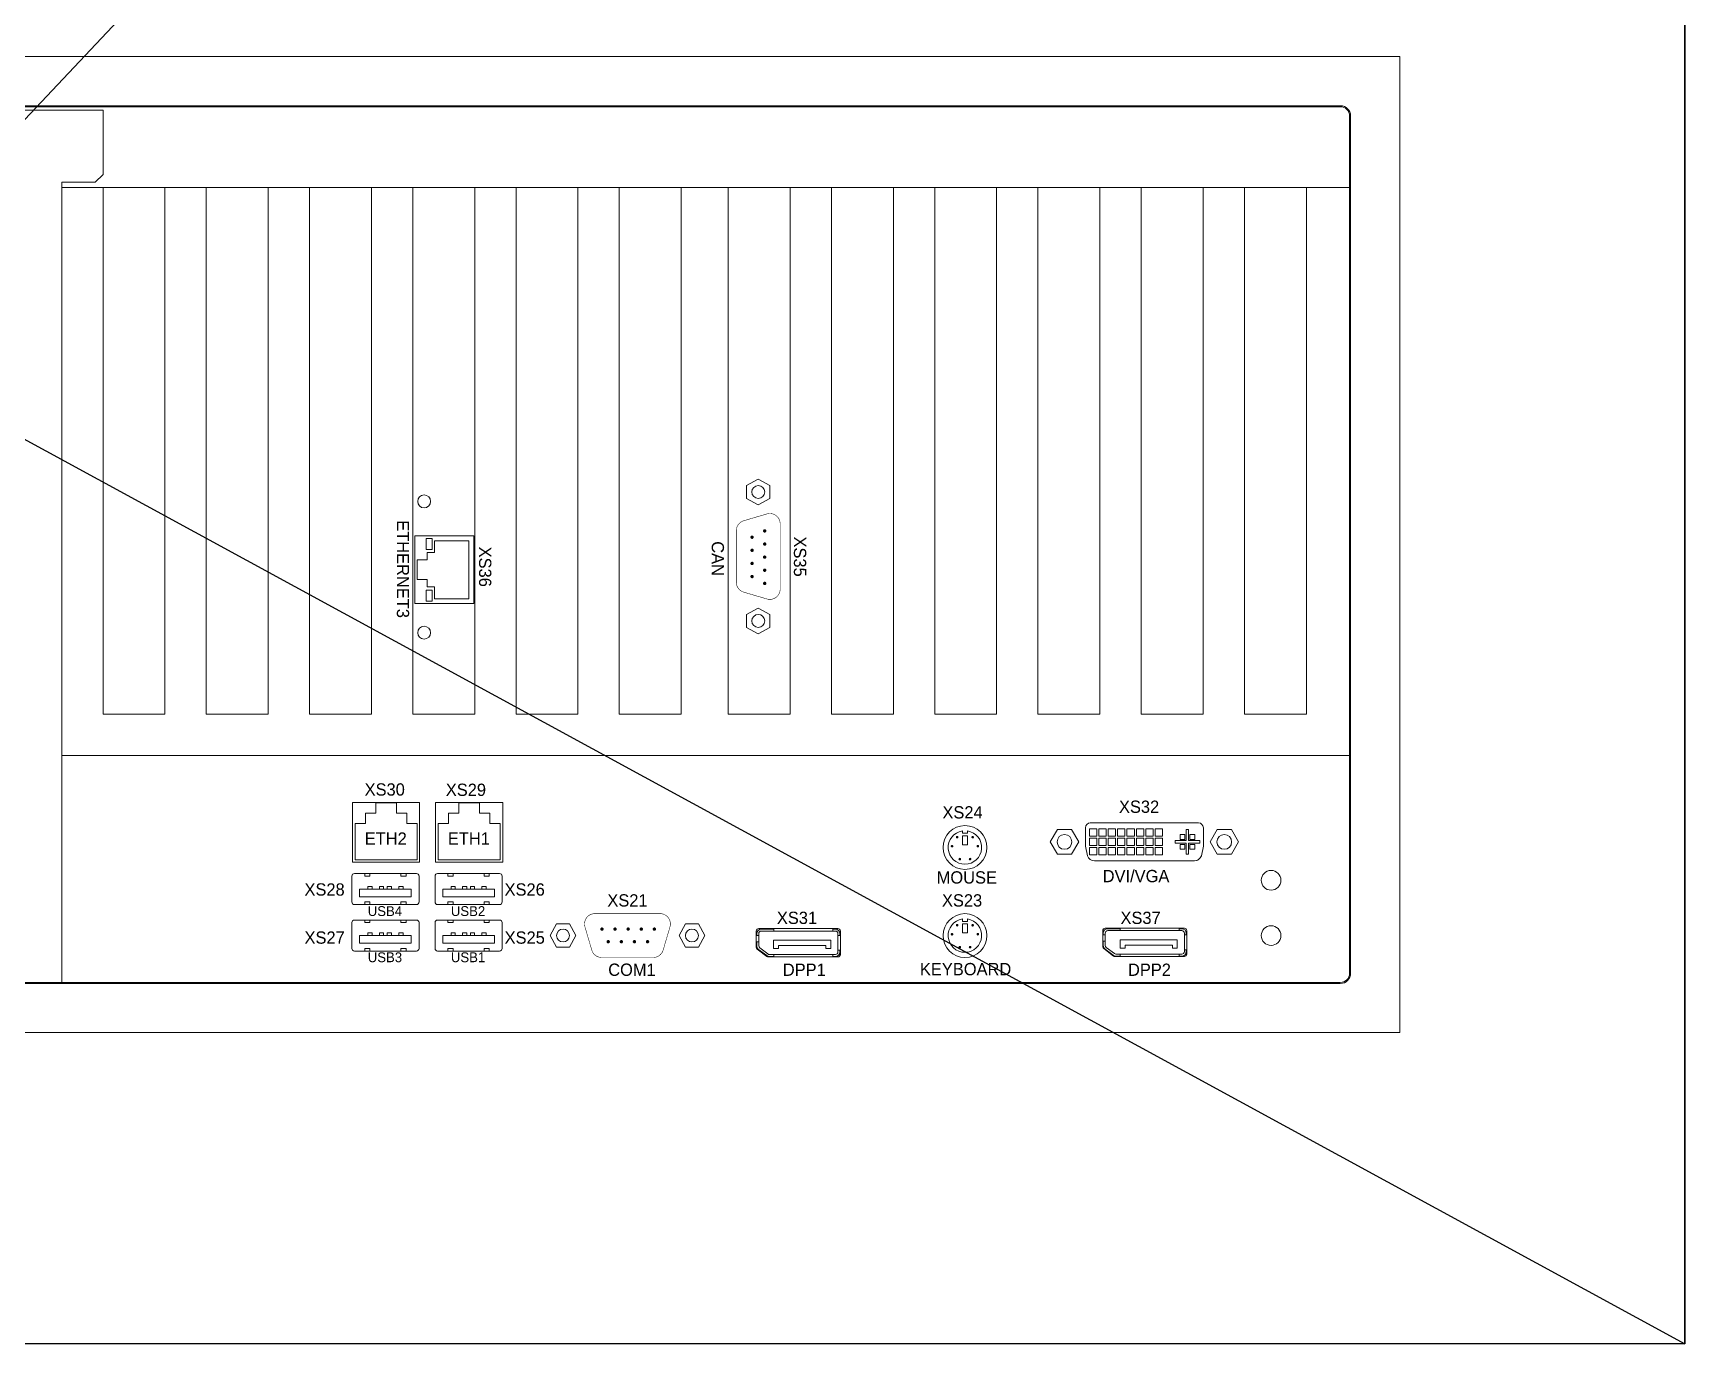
# Model space of a CAD drawing. Extents: x -2364 to 9601, y -871 to 1549.
# Drawn here: x 870.2 to 1206.3, y 557.2 to 823.8 of the extents above; entities that cross this region are included whole.
import ezdxf

# ---------------------------------------------------------------- set-up
doc = ezdxf.new("R2010")
doc.units = 0
doc.layers.get('0').update_dxf_attribs({"linetype": 'CONTINUOUS'})
doc.layers.add('NRS', color=1, linetype='CONTINUOUS')

msp = doc.modelspace()

# ---------------------------------------------------------------- linework, layer by layer
for p, q in [((85.46796, 1167.56947), (1206.3206, 557.15968)), ((1206.3206, 1164.19234), (633.49061, 557.15968)), ((1206.3206, 557.15968), (1206.3206, 1164.19234))]:
    msp.add_line(p, q)
at = {"color": 7, "lineweight": 13}
for p, q in [((1136.20433, 809.03074), (688.77287, 809.03074)), ((1136.20433, 808.82068), (688.77287, 808.82068)), ((750.08099, 808.1166), (884.4695, 808.1166)), ((884.4695, 795.01275), (884.4695, 808.1166)), ((1138.09488, 632.5789), (1138.09488, 806.93013)), ((1138.30494, 632.5789), (1138.30494, 806.93013)), ((876.07378, 792.38689), (876.07378, 793.47739)), ((876.07378, 793.47739), (882.89147, 793.47739)), ((882.89147, 793.47739), (884.4695, 795.01275)), ((876.07378, 792.38689), (1138.09488, 792.38689)), ((876.07378, 792.38689), (876.07378, 685.25541)), ((876.07378, 792.38689), (876.07378, 685.25541)), ((876.07378, 792.38689), (876.07378, 630.68834)), ((884.47625, 792.38689), (884.47625, 685.25541)), ((897.07995, 792.38689), (897.07995, 685.25541)), ((897.07995, 792.38689), (897.07995, 685.25541)), ((905.48242, 792.38689), (905.48242, 685.25541)), ((918.08612, 792.38689), (918.08612, 685.25541)), ((918.08612, 792.38689), (918.08612, 685.25541)), ((926.48859, 792.38689), (926.48859, 685.25541)), ((926.48859, 792.38689), (926.48859, 685.25541)), ((926.48859, 792.38689), (926.48859, 685.25541)), ((926.48859, 792.38689), (926.48859, 685.25541)), ((939.09229, 792.38689), (939.09229, 685.25541)), ((939.09229, 792.38689), (939.09229, 685.25541)), ((939.09229, 792.38689), (939.09229, 685.25541)), ((939.09229, 792.38689), (939.09229, 685.25541)), ((939.09229, 792.38689), (939.09229, 685.25541)), ((939.09229, 792.38689), (939.09229, 685.25541)), ((939.09229, 792.38689), (939.09229, 685.25541)), ((939.09229, 792.38689), (939.09229, 685.25541)), ((947.49476, 792.38689), (947.49476, 685.25541)), ((947.49476, 792.38689), (947.49476, 685.25541)), ((1114.04684, 792.38689), (954.70015, 792.38689)), ((960.09847, 792.38689), (960.09847, 685.25541)), ((960.09847, 792.38689), (960.09847, 685.25541)), ((960.09847, 792.38689), (960.09847, 685.25541)), ((960.09847, 792.38689), (960.09847, 685.25541)), ((968.50093, 792.38689), (968.50093, 685.25541)), ((968.50093, 792.38689), (968.50093, 685.25541)), ((968.50093, 792.38689), (968.50093, 685.25541)), ((981.10464, 792.38689), (981.10464, 685.25541)), ((981.10464, 792.38689), (981.10464, 685.25541)), ((981.10464, 792.38689), (981.10464, 685.25541)), ((981.10464, 792.38689), (981.10464, 685.25541)), ((981.10464, 792.38689), (981.10464, 685.25541)), ((981.10464, 792.38689), (981.10464, 685.25541)), ((989.50711, 792.38689), (989.50711, 685.25541)), ((1002.11081, 792.38689), (1002.11081, 685.25541)), ((1002.11081, 792.38689), (1002.11081, 685.25541)), ((1011.66598, 792.38689), (1011.66598, 685.25541)), ((1011.66598, 792.38689), (1011.66598, 685.25541)), ((1024.26969, 792.38689), (1024.26969, 685.25541)), ((1024.26969, 792.38689), (1024.26969, 685.25541)), ((1024.26969, 792.38689), (1024.26969, 685.25541)), ((1024.26969, 792.38689), (1024.26969, 685.25541)), ((1032.67215, 792.38689), (1032.67215, 685.25541)), ((1045.27586, 792.38689), (1045.27586, 685.25541)), ((1045.27586, 792.38689), (1045.27586, 685.25541)), ((1053.67833, 792.38689), (1053.67833, 685.25541)), ((1066.28203, 792.38689), (1066.28203, 685.25541)), ((1066.28203, 792.38689), (1066.28203, 685.25541)), ((1074.6845, 792.38689), (1074.6845, 685.25541)), ((1087.2882, 792.38689), (1087.2882, 685.25541)), ((1087.2882, 792.38689), (1087.2882, 685.25541)), ((1095.69067, 792.38689), (1095.69067, 685.25541)), ((1108.29437, 792.38689), (1108.29437, 685.25541)), ((1116.69684, 792.38689), (1116.69684, 685.25541)), ((1129.30054, 792.38689), (1129.30054, 685.25541)), ((1015.41717, 731.76677), (1017.77776, 733.07821)), ((1017.77776, 733.07821), (1020.13835, 731.76677)), ((1015.41717, 729.14389), (1015.41717, 731.76677)), ((1020.13835, 731.76677), (1020.13835, 729.14389)), ((1017.77776, 727.83246), (1015.41717, 729.14389)), ((1020.13835, 729.14389), (1017.77776, 727.83246)), ((947.88787, 721.50205), (947.88787, 707.75205)), ((959.88787, 721.50205), (947.88787, 721.50205)), ((950.18502, 718.75205), (950.18502, 721.00205)), ((950.18502, 721.00205), (951.43502, 721.00205)), ((951.43502, 721.00205), (951.43502, 718.75205)), ((951.88787, 720.50205), (951.88787, 718.12705)), ((958.88787, 720.50205), (951.88787, 720.50205)), ((958.88787, 720.50205), (958.88787, 708.75205)), ((959.88787, 721.50205), (959.88787, 707.75205)), ((948.38787, 716.62705), (948.38787, 712.62705)), ((948.38787, 716.62705), (950.38787, 716.62705)), ((951.43502, 718.75205), (950.18502, 718.75205)), ((950.38787, 718.12705), (951.88787, 718.12705)), ((950.38787, 718.12705), (950.38787, 716.62705)), ((948.38787, 712.62705), (950.38787, 712.62705)), ((950.38787, 712.62705), (950.38787, 711.12705)), ((951.43502, 710.50205), (950.18502, 710.50205)), ((950.18502, 710.50205), (950.18502, 708.25205)), ((950.38787, 711.12705), (951.88787, 711.12705)), ((951.43502, 708.25205), (951.43502, 710.50205)), ((951.88787, 711.12705), (951.88787, 708.75205)), ((959.88787, 707.75205), (947.88787, 707.75205)), ((950.18502, 708.25205), (951.43502, 708.25205)), ((958.88787, 708.75205), (951.88787, 708.75205)), ((1015.41717, 705.53802), (1017.77776, 706.84945)), ((1017.77776, 706.84945), (1020.13835, 705.53802)), ((1015.41717, 702.91514), (1015.41717, 705.53802)), ((1017.77776, 701.6037), (1015.41717, 702.91514)), ((1020.13835, 702.91514), (1017.77776, 701.6037)), ((1020.13835, 705.53802), (1020.13835, 702.91514)), ((897.07995, 685.25541), (884.47625, 685.25541)), ((918.08612, 685.25541), (905.48242, 685.25541)), ((939.09229, 685.25541), (926.48859, 685.25541)), ((960.09847, 685.25541), (947.49476, 685.25541)), ((960.09847, 685.25541), (947.49476, 685.25541)), ((981.10464, 685.25541), (968.50093, 685.25541)), ((1002.11081, 685.25541), (989.50711, 685.25541)), ((1024.26969, 685.25541), (1011.66598, 685.25541)), ((1045.27586, 685.25541), (1032.67215, 685.25541)), ((1066.28203, 685.25541), (1053.67833, 685.25541)), ((1087.2882, 685.25541), (1074.6845, 685.25541)), ((1108.29437, 685.25541), (1095.69067, 685.25541)), ((1129.30054, 685.25541), (1116.69684, 685.25541)), ((1138.09488, 676.85295), (876.07378, 676.85295)), ((935.23931, 667.31912), (935.23931, 655.12335)), ((935.23931, 667.31912), (948.89332, 667.31912)), ((939.9657, 667.2019), (944.16693, 667.2019)), ((939.9657, 665.10128), (939.9657, 667.2019)), ((944.16693, 667.2019), (944.16693, 665.10128)), ((948.89332, 655.12335), (948.89332, 667.31912)), ((952.14889, 667.31912), (952.14889, 655.12335)), ((952.14889, 667.31912), (965.8029, 667.31912)), ((956.87528, 665.10128), (956.87528, 667.2019)), ((956.87528, 667.2019), (961.07651, 667.2019)), ((961.07651, 667.2019), (961.07651, 665.10128)), ((965.8029, 655.12335), (965.8029, 667.31912)), ((935.76447, 655.6485), (935.76447, 663.00066)), ((935.76447, 663.00066), (937.86508, 663.00066)), ((937.86508, 663.00066), (937.86508, 665.10128)), ((937.86508, 665.10128), (939.9657, 665.10128)), ((944.16693, 665.10128), (946.26755, 665.10128)), ((946.26755, 665.10128), (946.26755, 663.00066)), ((946.26755, 663.00066), (948.36817, 663.00066)), ((948.36817, 663.00066), (948.36817, 655.6485)), ((952.67405, 663.00066), (954.77466, 663.00066)), ((952.67405, 655.6485), (952.67405, 663.00066)), ((954.77466, 665.10128), (956.87528, 665.10128)), ((954.77466, 663.00066), (954.77466, 665.10128)), ((961.07651, 665.10128), (963.17713, 665.10128)), ((963.17713, 665.10128), (963.17713, 663.00066)), ((963.17713, 663.00066), (965.27775, 663.00066)), ((965.27775, 663.00066), (965.27775, 655.6485)), ((1084.33681, 658.42315), (1084.33681, 662.14315)), ((1085.33681, 663.14315), (1107.33681, 663.14315)), ((1108.33681, 658.42315), (1108.33681, 662.14315)), ((1059.3064, 661.55151), (1059.3064, 661.02694)), ((1059.3064, 661.02694), (1060.35555, 661.02694)), ((1059.3064, 658.66635), (1059.3064, 660.50236)), ((1059.3064, 660.50236), (1060.35555, 660.50236)), ((1060.35555, 661.02694), (1060.35555, 661.55151)), ((1060.35555, 660.50236), (1060.35555, 658.66635)), ((1078.64344, 661.78315), (1077.20006, 659.28315)), ((1077.20006, 659.28315), (1078.64344, 656.78315)), ((1081.53019, 661.78315), (1078.64344, 661.78315)), ((1082.97356, 659.28315), (1081.53019, 661.78315)), ((1081.53019, 656.78315), (1082.97356, 659.28315)), ((1085.17681, 660.43815), (1085.17681, 661.93815)), ((1085.17681, 661.93815), (1086.67681, 661.93815)), ((1085.17681, 660.43815), (1086.67681, 660.43815)), ((1085.17681, 658.53315), (1085.17681, 660.03315)), ((1085.17681, 660.03315), (1086.67681, 660.03315)), ((1086.67681, 660.43815), (1086.67681, 661.93815)), ((1086.67681, 658.53315), (1086.67681, 660.03315)), ((1087.08181, 660.43815), (1087.08181, 661.93815)), ((1087.08181, 661.93815), (1088.58181, 661.93815)), ((1087.08181, 660.43815), (1088.58181, 660.43815)), ((1087.08181, 660.03315), (1088.58181, 660.03315)), ((1087.08181, 658.53315), (1087.08181, 660.03315)), ((1088.58181, 660.43815), (1088.58181, 661.93815)), ((1088.58181, 658.53315), (1088.58181, 660.03315)), ((1088.98681, 660.43815), (1088.98681, 661.93815)), ((1088.98681, 661.93815), (1090.48681, 661.93815)), ((1088.98681, 660.43815), (1090.48681, 660.43815)), ((1088.98681, 660.03315), (1090.48681, 660.03315)), ((1088.98681, 658.53315), (1088.98681, 660.03315)), ((1090.48681, 660.43815), (1090.48681, 661.93815)), ((1090.48681, 658.53315), (1090.48681, 660.03315)), ((1090.89181, 660.43815), (1090.89181, 661.93815)), ((1090.89181, 661.93815), (1092.39181, 661.93815)), ((1090.89181, 660.43815), (1092.39181, 660.43815)), ((1090.89181, 660.03315), (1092.39181, 660.03315)), ((1090.89181, 658.53315), (1090.89181, 660.03315)), ((1092.39181, 660.43815), (1092.39181, 661.93815)), ((1092.39181, 658.53315), (1092.39181, 660.03315)), ((1092.79681, 660.43815), (1092.79681, 661.93815)), ((1092.79681, 661.93815), (1094.29681, 661.93815)), ((1092.79681, 660.43815), (1094.29681, 660.43815)), ((1092.79681, 660.03315), (1094.29681, 660.03315)), ((1092.79681, 658.53315), (1092.79681, 660.03315)), ((1094.29681, 660.43815), (1094.29681, 661.93815)), ((1094.29681, 658.53315), (1094.29681, 660.03315)), ((1094.70181, 660.43815), (1094.70181, 661.93815)), ((1094.70181, 661.93815), (1096.20181, 661.93815)), ((1094.70181, 660.43815), (1096.20181, 660.43815)), ((1094.70181, 660.03315), (1096.20181, 660.03315)), ((1094.70181, 658.53315), (1094.70181, 660.03315)), ((1096.20181, 660.43815), (1096.20181, 661.93815)), ((1096.20181, 658.53315), (1096.20181, 660.03315)), ((1096.60681, 660.43815), (1096.60681, 661.93815)), ((1096.60681, 661.93815), (1098.10681, 661.93815)), ((1096.60681, 660.43815), (1098.10681, 660.43815)), ((1096.60681, 660.03315), (1098.10681, 660.03315)), ((1096.60681, 658.53315), (1096.60681, 660.03315)), ((1098.10681, 660.43815), (1098.10681, 661.93815)), ((1098.10681, 658.53315), (1098.10681, 660.03315)), ((1098.51181, 660.43815), (1098.51181, 661.93815)), ((1098.51181, 661.93815), (1100.01181, 661.93815)), ((1098.51181, 660.43815), (1100.01181, 660.43815)), ((1098.51181, 660.03315), (1100.01181, 660.03315)), ((1098.51181, 658.53315), (1098.51181, 660.03315)), ((1100.01181, 660.43815), (1100.01181, 661.93815)), ((1100.01181, 658.53315), (1100.01181, 660.03315)), ((1102.58681, 659.53315), (1104.83681, 659.53315)), ((1102.58681, 659.03315), (1102.58681, 659.53315)), ((1102.58681, 659.03315), (1104.83681, 659.03315)), ((1103.58681, 659.78315), (1103.58681, 660.78315)), ((1103.58681, 660.78315), (1104.58681, 660.78315)), ((1103.58681, 659.78315), (1104.58681, 659.78315)), ((1103.58681, 658.78315), (1104.58681, 658.78315)), ((1103.58681, 658.78315), (1103.58681, 657.78315)), ((1104.58681, 659.78315), (1104.58681, 660.78315)), ((1104.58681, 658.78315), (1104.58681, 657.78315)), ((1104.83681, 659.53315), (1104.83681, 661.78315)), ((1104.83681, 661.78315), (1105.33681, 661.78315)), ((1104.83681, 656.78315), (1104.83681, 659.03315)), ((1105.33681, 659.53315), (1105.33681, 661.78315)), ((1105.33681, 659.53315), (1107.58681, 659.53315)), ((1105.33681, 659.03315), (1107.58681, 659.03315)), ((1105.33681, 656.78315), (1105.33681, 659.03315)), ((1105.58681, 659.78315), (1105.58681, 660.78315)), ((1105.58681, 660.78315), (1106.58681, 660.78315)), ((1105.58681, 659.78315), (1106.58681, 659.78315)), ((1105.58681, 658.78315), (1105.58681, 657.78315)), ((1105.58681, 658.78315), (1106.58681, 658.78315)), ((1106.58681, 659.78315), (1106.58681, 660.78315)), ((1106.58681, 658.78315), (1106.58681, 657.78315)), ((1107.58681, 659.03315), (1107.58681, 659.53315)), ((1109.70006, 659.28315), (1111.14344, 661.78315)), ((1111.14344, 656.78315), (1109.70006, 659.28315)), ((1111.14344, 661.78315), (1114.03019, 661.78315)), ((1114.03019, 661.78315), (1115.47356, 659.28315)), ((1115.47356, 659.28315), (1114.03019, 656.78315)), ((948.36817, 655.6485), (935.76447, 655.6485)), ((965.27775, 655.6485), (952.67405, 655.6485)), ((1060.35555, 658.66635), (1059.3064, 658.66635)), ((1078.64344, 656.78315), (1081.53019, 656.78315)), ((1084.33681, 658.42315), (1084.74493, 656.44881)), ((1085.17681, 658.53315), (1086.67681, 658.53315)), ((1085.17681, 658.12815), (1085.17681, 656.62815)), ((1085.17681, 658.12815), (1086.67681, 658.12815)), ((1085.17681, 656.62815), (1086.67681, 656.62815)), ((1086.16795, 655.42315), (1106.50567, 655.42315)), ((1086.67681, 658.12815), (1086.67681, 656.62815)), ((1087.08181, 658.53315), (1088.58181, 658.53315)), ((1087.08181, 658.12815), (1088.58181, 658.12815)), ((1087.08181, 658.12815), (1087.08181, 656.62815)), ((1087.08181, 656.62815), (1088.58181, 656.62815)), ((1088.58181, 658.12815), (1088.58181, 656.62815)), ((1088.98681, 658.53315), (1090.48681, 658.53315)), ((1088.98681, 658.12815), (1090.48681, 658.12815)), ((1088.98681, 658.12815), (1088.98681, 656.62815)), ((1088.98681, 656.62815), (1090.48681, 656.62815)), ((1090.48681, 658.12815), (1090.48681, 656.62815)), ((1090.89181, 658.53315), (1092.39181, 658.53315)), ((1090.89181, 658.12815), (1092.39181, 658.12815)), ((1090.89181, 658.12815), (1090.89181, 656.62815)), ((1090.89181, 656.62815), (1092.39181, 656.62815)), ((1092.39181, 658.12815), (1092.39181, 656.62815)), ((1092.79681, 658.53315), (1094.29681, 658.53315)), ((1092.79681, 658.12815), (1094.29681, 658.12815)), ((1092.79681, 658.12815), (1092.79681, 656.62815)), ((1092.79681, 656.62815), (1094.29681, 656.62815)), ((1094.29681, 658.12815), (1094.29681, 656.62815)), ((1094.70181, 658.53315), (1096.20181, 658.53315)), ((1094.70181, 658.12815), (1096.20181, 658.12815)), ((1094.70181, 658.12815), (1094.70181, 656.62815)), ((1094.70181, 656.62815), (1096.20181, 656.62815)), ((1096.20181, 658.12815), (1096.20181, 656.62815)), ((1096.60681, 658.53315), (1098.10681, 658.53315)), ((1096.60681, 658.12815), (1098.10681, 658.12815)), ((1096.60681, 658.12815), (1096.60681, 656.62815)), ((1096.60681, 656.62815), (1098.10681, 656.62815)), ((1098.10681, 658.12815), (1098.10681, 656.62815)), ((1098.51181, 658.53315), (1100.01181, 658.53315)), ((1098.51181, 658.12815), (1100.01181, 658.12815)), ((1098.51181, 658.12815), (1098.51181, 656.62815)), ((1098.51181, 656.62815), (1100.01181, 656.62815)), ((1100.01181, 658.12815), (1100.01181, 656.62815)), ((1103.58681, 657.78315), (1104.58681, 657.78315)), ((1104.83681, 656.78315), (1105.33681, 656.78315)), ((1105.58681, 657.78315), (1106.58681, 657.78315)), ((1108.33681, 658.42315), (1107.9287, 656.44881)), ((1114.03019, 656.78315), (1111.14344, 656.78315)), ((935.10423, 647.05899), (935.10423, 652.31096)), ((935.23931, 655.12335), (948.89332, 655.12335)), ((935.62943, 652.83615), (948.23414, 652.83615)), ((937.73021, 652.31096), (937.73021, 652.83615)), ((937.73021, 652.31096), (938.78061, 652.31096)), ((938.78061, 652.31096), (938.78061, 652.83615)), ((945.08296, 652.83615), (945.08296, 652.31096)), ((945.08296, 652.31096), (946.13336, 652.31096)), ((946.13336, 652.83615), (946.13336, 652.31096)), ((948.75934, 652.31096), (948.75934, 647.05899)), ((952.01381, 647.05899), (952.01381, 652.31096)), ((952.14889, 655.12335), (965.8029, 655.12335)), ((952.53901, 652.83615), (965.14372, 652.83615)), ((954.63979, 652.31096), (954.63979, 652.83615)), ((954.63979, 652.31096), (955.69019, 652.31096)), ((955.69019, 652.31096), (955.69019, 652.83615)), ((961.99254, 652.83615), (961.99254, 652.31096)), ((961.99254, 652.31096), (963.04294, 652.31096)), ((963.04294, 652.83615), (963.04294, 652.31096)), ((965.66892, 652.31096), (965.66892, 647.05899)), ((947.18375, 649.68497), (936.67982, 649.68497)), ((936.67982, 649.68497), (936.67982, 648.10938)), ((939.20076, 650.21017), (938.36045, 650.21017)), ((938.36045, 650.21017), (938.36045, 649.68497)), ((939.20076, 650.21017), (939.20076, 649.68497)), ((941.56415, 650.21017), (940.72383, 650.21017)), ((940.72383, 650.21017), (940.72383, 649.68497)), ((941.56415, 650.21017), (941.56415, 649.68497)), ((942.29942, 649.68497), (942.29942, 650.21017)), ((943.13974, 650.21017), (942.29942, 650.21017)), ((943.13974, 649.68497), (943.13974, 650.21017)), ((944.66281, 649.68497), (944.66281, 650.21017)), ((945.50312, 650.21017), (944.66281, 650.21017)), ((945.50312, 649.68497), (945.50312, 650.21017)), ((947.18375, 648.10938), (947.18375, 649.68497)), ((953.5894, 649.68497), (953.5894, 648.10938)), ((964.09333, 649.68497), (953.5894, 649.68497)), ((956.11034, 650.21017), (955.27003, 650.21017)), ((955.27003, 650.21017), (955.27003, 649.68497)), ((956.11034, 650.21017), (956.11034, 649.68497)), ((958.47373, 650.21017), (957.63341, 650.21017)), ((957.63341, 650.21017), (957.63341, 649.68497)), ((958.47373, 650.21017), (958.47373, 649.68497)), ((959.209, 649.68497), (959.209, 650.21017)), ((960.04932, 650.21017), (959.209, 650.21017)), ((960.04932, 649.68497), (960.04932, 650.21017)), ((961.57239, 649.68497), (961.57239, 650.21017)), ((962.4127, 650.21017), (961.57239, 650.21017)), ((962.4127, 649.68497), (962.4127, 650.21017)), ((964.09333, 648.10938), (964.09333, 649.68497)), ((948.23414, 646.53379), (935.62943, 646.53379)), ((936.67982, 648.10938), (947.18375, 648.10938)), ((937.73021, 646.53379), (937.73021, 647.05899)), ((938.78061, 647.05899), (937.73021, 647.05899)), ((938.78061, 646.53379), (938.78061, 647.05899)), ((946.13336, 647.05899), (945.08296, 647.05899)), ((945.08296, 647.05899), (945.08296, 646.53379)), ((946.13336, 647.05899), (946.13336, 646.53379)), ((965.14372, 646.53379), (952.53901, 646.53379)), ((953.5894, 648.10938), (964.09333, 648.10938)), ((954.63979, 646.53379), (954.63979, 647.05899)), ((955.69019, 647.05899), (954.63979, 647.05899)), ((955.69019, 646.53379), (955.69019, 647.05899)), ((961.99254, 647.05899), (961.99254, 646.53379)), ((963.04294, 647.05899), (961.99254, 647.05899)), ((963.04294, 647.05899), (963.04294, 646.53379)), ((935.10423, 637.60545), (935.10423, 642.85742)), ((935.62943, 643.38262), (948.23414, 643.38262)), ((937.73021, 642.85742), (937.73021, 643.38262)), ((937.73021, 642.85742), (938.78061, 642.85742)), ((938.78061, 642.85742), (938.78061, 643.38262)), ((945.08296, 643.38262), (945.08296, 642.85742)), ((945.08296, 642.85742), (946.13336, 642.85742)), ((946.13336, 643.38262), (946.13336, 642.85742)), ((948.75934, 642.85742), (948.75934, 637.60545)), ((952.01381, 637.60545), (952.01381, 642.85742)), ((952.53901, 643.38262), (965.14372, 643.38262)), ((954.63979, 642.85742), (954.63979, 643.38262)), ((954.63979, 642.85742), (955.69019, 642.85742)), ((955.69019, 642.85742), (955.69019, 643.38262)), ((961.99254, 643.38262), (961.99254, 642.85742)), ((961.99254, 642.85742), (963.04294, 642.85742)), ((963.04294, 643.38262), (963.04294, 642.85742)), ((965.66892, 642.85742), (965.66892, 637.60545)), ((975.433, 640.23144), (976.74444, 642.59202)), ((976.74444, 642.59202), (979.36731, 642.59202)), ((979.36731, 642.59202), (980.67875, 640.23144)), ((1001.66175, 640.23144), (1002.97319, 642.59202)), ((1002.97319, 642.59202), (1005.59606, 642.59202)), ((1005.59606, 642.59202), (1006.9075, 640.23144)), ((1059.3064, 643.64117), (1059.3064, 643.1166)), ((1059.3064, 643.1166), (1060.35555, 643.1166)), ((1059.3064, 642.59202), (1060.35555, 642.59202)), ((1059.3064, 640.75601), (1059.3064, 642.59202)), ((1060.35555, 643.1166), (1060.35555, 643.64117)), ((1060.35555, 642.59202), (1060.35555, 640.75601)), ((947.18375, 640.23144), (936.67982, 640.23144)), ((936.67982, 640.23144), (936.67982, 638.65585)), ((936.67982, 638.65585), (947.18375, 638.65585)), ((939.20076, 640.75663), (938.36045, 640.75663)), ((938.36045, 640.75663), (938.36045, 640.23144)), ((939.20076, 640.75663), (939.20076, 640.23144)), ((941.56415, 640.75663), (940.72383, 640.75663)), ((940.72383, 640.75663), (940.72383, 640.23144)), ((941.56415, 640.75663), (941.56415, 640.23144)), ((942.29942, 640.23144), (942.29942, 640.75663)), ((943.13974, 640.75663), (942.29942, 640.75663)), ((943.13974, 640.23144), (943.13974, 640.75663)), ((944.66281, 640.23144), (944.66281, 640.75663)), ((945.50312, 640.75663), (944.66281, 640.75663)), ((945.50312, 640.23144), (945.50312, 640.75663)), ((947.18375, 638.65585), (947.18375, 640.23144)), ((964.09333, 640.23144), (953.5894, 640.23144)), ((953.5894, 640.23144), (953.5894, 638.65585)), ((953.5894, 638.65585), (964.09333, 638.65585)), ((956.11034, 640.75663), (955.27003, 640.75663)), ((955.27003, 640.75663), (955.27003, 640.23144)), ((956.11034, 640.75663), (956.11034, 640.23144)), ((957.63341, 640.75663), (957.63341, 640.23144)), ((958.47373, 640.75663), (957.63341, 640.75663)), ((958.47373, 640.75663), (958.47373, 640.23144)), ((959.209, 640.23144), (959.209, 640.75663)), ((960.04932, 640.75663), (959.209, 640.75663)), ((960.04932, 640.23144), (960.04932, 640.75663)), ((961.57239, 640.23144), (961.57239, 640.75663)), ((962.4127, 640.75663), (961.57239, 640.75663)), ((962.4127, 640.23144), (962.4127, 640.75663)), ((964.09333, 638.65585), (964.09333, 640.23144)), ((976.74444, 637.87085), (975.433, 640.23144)), ((980.67875, 640.23144), (979.36731, 637.87085)), ((1002.97319, 637.87085), (1001.66175, 640.23144)), ((1006.9075, 640.23144), (1005.59606, 637.87085)), ((1060.35555, 640.75601), (1059.3064, 640.75601)), ((948.23414, 637.08026), (935.62943, 637.08026)), ((937.73021, 637.08026), (937.73021, 637.60545)), ((938.78061, 637.60545), (937.73021, 637.60545)), ((938.78061, 637.08026), (938.78061, 637.60545)), ((946.13336, 637.60545), (945.08296, 637.60545)), ((945.08296, 637.60545), (945.08296, 637.08026)), ((946.13336, 637.60545), (946.13336, 637.08026)), ((965.14372, 637.08026), (952.53901, 637.08026)), ((954.63979, 637.08026), (954.63979, 637.60545)), ((955.69019, 637.60545), (954.63979, 637.60545)), ((955.69019, 637.08026), (955.69019, 637.60545)), ((963.04294, 637.60545), (961.99254, 637.60545)), ((961.99254, 637.60545), (961.99254, 637.08026)), ((963.04294, 637.60545), (963.04294, 637.08026)), ((979.36731, 637.87085), (976.74444, 637.87085)), ((1005.59606, 637.87085), (1002.97319, 637.87085)), ((688.77287, 630.68834), (1136.20433, 630.68834)), ((688.77287, 630.47828), (1136.20433, 630.47828))]:
    msp.add_line(p, q, dxfattribs=at)
at = {"color": 7, "linetype": 'Continuous', "lineweight": 13}
for p, q in [((1017.38264, 641.14337), (1017.38264, 637.88121)), ((1017.38264, 641.14337), (1017.38264, 637.88121)), ((1017.48264, 640.26337), (1017.38264, 640.26337)), ((1017.48264, 640.26337), (1017.38264, 640.26337)), ((1017.38264, 638.97838), (1017.48264, 638.97838)), ((1017.38264, 638.97838), (1017.48264, 638.97838)), ((1017.48264, 640.64337), (1017.48264, 640.26337)), ((1017.48264, 640.64337), (1017.48264, 640.26337)), ((1017.88264, 640.26337), (1017.48264, 640.26337)), ((1017.88264, 640.26337), (1017.48264, 640.26337)), ((1017.48264, 638.97838), (1017.88264, 638.97838)), ((1017.48264, 638.97838), (1017.48264, 638.13337)), ((1017.48264, 638.97838), (1017.88264, 638.97838)), ((1017.48264, 638.97838), (1017.48264, 638.13337)), ((1033.98264, 641.64337), (1017.88264, 641.64337)), ((1033.98264, 641.64337), (1017.88264, 641.64337)), ((1017.88264, 640.64337), (1017.88264, 640.26337)), ((1017.88264, 640.64337), (1017.88264, 640.26337)), ((1017.88264, 638.97838), (1017.88264, 640.26337)), ((1017.88264, 638.97838), (1017.88264, 640.26337)), ((1017.88264, 638.97838), (1017.88264, 638.13337)), ((1017.88264, 638.97838), (1017.88264, 638.13337)), ((1020.93264, 641.54337), (1018.38264, 641.54337)), ((1020.93264, 641.54337), (1018.38264, 641.54337)), ((1020.93264, 641.14337), (1018.38264, 641.14337)), ((1020.93264, 641.14337), (1018.38264, 641.14337)), ((1020.91048, 639.26337), (1020.91048, 637.58337)), ((1032.54276, 639.26337), (1020.91048, 639.26337)), ((1020.91048, 639.26337), (1020.91048, 637.58337)), ((1032.54276, 639.26337), (1020.91048, 639.26337)), ((1020.93264, 641.64337), (1020.93264, 641.54337)), ((1020.93264, 641.64337), (1020.93264, 641.54337)), ((1020.93264, 641.54337), (1020.93264, 641.14337)), ((1020.93264, 641.54337), (1020.93264, 641.14337)), ((1020.93264, 641.14337), (1032.93264, 641.14337)), ((1020.93264, 641.14337), (1032.93264, 641.14337)), ((1032.54276, 637.58337), (1032.54276, 639.26337)), ((1032.54276, 637.58337), (1032.54276, 639.26337)), ((1032.93264, 641.64337), (1032.93264, 641.54337)), ((1032.93264, 641.64337), (1032.93264, 641.54337)), ((1033.48264, 641.54337), (1032.93264, 641.54337)), ((1032.93264, 641.54337), (1032.93264, 641.14337)), ((1033.48264, 641.54337), (1032.93264, 641.54337)), ((1032.93264, 641.54337), (1032.93264, 641.14337)), ((1033.48264, 641.14337), (1032.93264, 641.14337)), ((1033.48264, 641.14337), (1032.93264, 641.14337)), ((1033.98264, 640.26337), (1033.98264, 640.64337)), ((1033.98264, 640.26337), (1033.98264, 640.64337)), ((1033.98264, 637.26337), (1033.98264, 640.26337)), ((1033.98264, 640.26337), (1034.38264, 640.26337)), ((1033.98264, 637.26337), (1033.98264, 640.26337)), ((1033.98264, 640.26337), (1034.38264, 640.26337)), ((1034.38264, 640.26337), (1034.38264, 640.64337)), ((1034.38264, 640.26337), (1034.38264, 640.64337)), ((1034.38264, 640.26337), (1034.48264, 640.26337)), ((1034.38264, 640.26337), (1034.48264, 640.26337)), ((1034.48264, 636.38337), (1034.48264, 641.14337)), ((1034.48264, 636.38337), (1034.48264, 641.14337)), ((1087.87227, 641.2238), (1087.87227, 637.96164)), ((1087.87227, 641.2238), (1087.87227, 637.96164)), ((1087.97227, 640.3438), (1087.87227, 640.3438)), ((1087.97227, 640.3438), (1087.87227, 640.3438)), ((1087.87227, 639.05881), (1087.97227, 639.05881)), ((1087.87227, 639.05881), (1087.97227, 639.05881)), ((1087.97227, 640.7238), (1087.97227, 640.3438)), ((1087.97227, 640.7238), (1087.97227, 640.3438)), ((1088.37227, 640.3438), (1087.97227, 640.3438)), ((1088.37227, 640.3438), (1087.97227, 640.3438)), ((1087.97227, 639.05881), (1088.37227, 639.05881)), ((1087.97227, 639.05881), (1087.97227, 638.2138)), ((1087.97227, 639.05881), (1088.37227, 639.05881)), ((1087.97227, 639.05881), (1087.97227, 638.2138)), ((1104.47227, 641.7238), (1088.37227, 641.7238)), ((1104.47227, 641.7238), (1088.37227, 641.7238)), ((1088.37227, 640.7238), (1088.37227, 640.3438)), ((1088.37227, 640.7238), (1088.37227, 640.3438)), ((1088.37227, 639.05881), (1088.37227, 640.3438)), ((1088.37227, 639.05881), (1088.37227, 640.3438)), ((1088.37227, 639.05881), (1088.37227, 638.2138)), ((1088.37227, 639.05881), (1088.37227, 638.2138)), ((1091.42227, 641.6238), (1088.87227, 641.6238)), ((1091.42227, 641.6238), (1088.87227, 641.6238)), ((1091.42227, 641.2238), (1088.87227, 641.2238)), ((1091.42227, 641.2238), (1088.87227, 641.2238)), ((1091.40011, 639.3438), (1091.40011, 637.6638)), ((1103.03238, 639.3438), (1091.40011, 639.3438)), ((1091.40011, 639.3438), (1091.40011, 637.6638)), ((1103.03238, 639.3438), (1091.40011, 639.3438)), ((1091.42227, 641.7238), (1091.42227, 641.6238)), ((1091.42227, 641.7238), (1091.42227, 641.6238)), ((1091.42227, 641.6238), (1091.42227, 641.2238)), ((1091.42227, 641.6238), (1091.42227, 641.2238)), ((1091.42227, 641.2238), (1103.42227, 641.2238)), ((1091.42227, 641.2238), (1103.42227, 641.2238)), ((1103.03238, 637.6638), (1103.03238, 639.3438)), ((1103.03238, 637.6638), (1103.03238, 639.3438)), ((1103.42227, 641.7238), (1103.42227, 641.6238)), ((1103.42227, 641.7238), (1103.42227, 641.6238)), ((1103.97227, 641.6238), (1103.42227, 641.6238)), ((1103.42227, 641.6238), (1103.42227, 641.2238)), ((1103.97227, 641.6238), (1103.42227, 641.6238)), ((1103.42227, 641.6238), (1103.42227, 641.2238)), ((1103.97227, 641.2238), (1103.42227, 641.2238)), ((1103.97227, 641.2238), (1103.42227, 641.2238)), ((1104.47227, 640.3438), (1104.47227, 640.7238)), ((1104.47227, 640.3438), (1104.47227, 640.7238)), ((1104.47227, 637.3438), (1104.47227, 640.3438)), ((1104.47227, 640.3438), (1104.87227, 640.3438)), ((1104.47227, 637.3438), (1104.47227, 640.3438)), ((1104.47227, 640.3438), (1104.87227, 640.3438)), ((1104.87227, 640.3438), (1104.87227, 640.7238)), ((1104.87227, 640.3438), (1104.87227, 640.7238)), ((1104.87227, 640.3438), (1104.97227, 640.3438)), ((1104.87227, 640.3438), (1104.97227, 640.3438)), ((1104.97227, 636.4638), (1104.97227, 641.2238)), ((1104.97227, 636.4638), (1104.97227, 641.2238)), ((1017.48264, 637.58121), (1017.48264, 638.13337)), ((1017.48264, 637.58121), (1017.48264, 638.13337)), ((1017.57988, 637.48329), (1019.54847, 635.98545)), ((1017.57988, 637.48329), (1019.54847, 635.98545)), ((1017.84264, 637.41337), (1019.50931, 636.16337)), ((1017.84264, 637.41337), (1019.50931, 636.16337)), ((1018.08264, 637.73337), (1019.74931, 636.48337)), ((1018.08264, 637.73337), (1019.74931, 636.48337)), ((1019.85123, 635.88337), (1033.98264, 635.88337)), ((1019.85123, 635.88337), (1033.98264, 635.88337)), ((1020.04931, 636.38337), (1020.93264, 636.38337)), ((1020.04931, 636.38337), (1020.93264, 636.38337)), ((1020.04931, 635.98337), (1020.93264, 635.98337)), ((1020.04931, 635.98337), (1020.93264, 635.98337)), ((1020.91048, 637.58337), (1021.91048, 637.58337)), ((1020.91048, 637.58337), (1021.91048, 637.58337)), ((1020.93264, 635.98337), (1020.93264, 636.38337)), ((1020.93264, 636.38337), (1032.93264, 636.38337)), ((1020.93264, 635.98337), (1020.93264, 636.38337)), ((1020.93264, 636.38337), (1032.93264, 636.38337)), ((1020.93264, 635.88337), (1020.93264, 635.98337)), ((1020.93264, 635.88337), (1020.93264, 635.98337)), ((1021.91048, 637.58337), (1021.91048, 638.18337)), ((1021.91048, 638.18337), (1031.54276, 638.18337)), ((1021.91048, 637.58337), (1021.91048, 638.18337)), ((1021.91048, 638.18337), (1031.54276, 638.18337)), ((1031.54276, 638.18337), (1031.54276, 637.58337)), ((1031.54276, 638.18337), (1031.54276, 637.58337)), ((1031.54276, 637.58337), (1032.54276, 637.58337)), ((1031.54276, 637.58337), (1032.54276, 637.58337)), ((1032.93264, 635.98337), (1032.93264, 636.38337)), ((1032.93264, 636.38337), (1033.48264, 636.38337)), ((1032.93264, 635.98337), (1032.93264, 636.38337)), ((1032.93264, 636.38337), (1033.48264, 636.38337)), ((1032.93264, 635.88337), (1032.93264, 635.98337)), ((1032.93264, 635.98337), (1033.48264, 635.98337)), ((1032.93264, 635.88337), (1032.93264, 635.98337)), ((1032.93264, 635.98337), (1033.48264, 635.98337)), ((1033.98264, 636.88337), (1033.98264, 637.26337)), ((1033.98264, 637.26337), (1034.38264, 637.26337)), ((1033.98264, 636.88337), (1033.98264, 637.26337)), ((1033.98264, 637.26337), (1034.38264, 637.26337)), ((1034.38264, 637.26337), (1034.48264, 637.26337)), ((1034.38264, 636.88337), (1034.38264, 637.26337)), ((1034.38264, 637.26337), (1034.48264, 637.26337)), ((1034.38264, 636.88337), (1034.38264, 637.26337)), ((1034.38264, 636.88337), (1034.38264, 636.08337)), ((1034.38264, 636.88337), (1034.38264, 636.08337)), ((1087.97227, 637.66164), (1087.97227, 638.2138)), ((1087.97227, 637.66164), (1087.97227, 638.2138)), ((1088.06951, 637.56372), (1090.0381, 636.06588)), ((1088.06951, 637.56372), (1090.0381, 636.06588)), ((1088.33227, 637.4938), (1089.99893, 636.2438)), ((1088.33227, 637.4938), (1089.99893, 636.2438)), ((1088.57227, 637.8138), (1090.23893, 636.5638)), ((1088.57227, 637.8138), (1090.23893, 636.5638)), ((1090.34086, 635.9638), (1104.47227, 635.9638)), ((1090.34086, 635.9638), (1104.47227, 635.9638)), ((1090.53893, 636.4638), (1091.42227, 636.4638)), ((1090.53893, 636.4638), (1091.42227, 636.4638)), ((1090.53893, 636.0638), (1091.42227, 636.0638)), ((1090.53893, 636.0638), (1091.42227, 636.0638)), ((1091.40011, 637.6638), (1092.40011, 637.6638)), ((1091.40011, 637.6638), (1092.40011, 637.6638)), ((1091.42227, 636.0638), (1091.42227, 636.4638)), ((1091.42227, 636.4638), (1103.42227, 636.4638)), ((1091.42227, 636.0638), (1091.42227, 636.4638)), ((1091.42227, 636.4638), (1103.42227, 636.4638)), ((1091.42227, 635.9638), (1091.42227, 636.0638)), ((1091.42227, 635.9638), (1091.42227, 636.0638)), ((1092.40011, 637.6638), (1092.40011, 638.2638)), ((1092.40011, 638.2638), (1102.03238, 638.2638)), ((1092.40011, 637.6638), (1092.40011, 638.2638)), ((1092.40011, 638.2638), (1102.03238, 638.2638)), ((1102.03238, 638.2638), (1102.03238, 637.6638)), ((1102.03238, 638.2638), (1102.03238, 637.6638)), ((1102.03238, 637.6638), (1103.03238, 637.6638)), ((1102.03238, 637.6638), (1103.03238, 637.6638)), ((1103.42227, 636.0638), (1103.42227, 636.4638)), ((1103.42227, 636.4638), (1103.97227, 636.4638)), ((1103.42227, 636.0638), (1103.42227, 636.4638)), ((1103.42227, 636.4638), (1103.97227, 636.4638)), ((1103.42227, 635.9638), (1103.42227, 636.0638)), ((1103.42227, 636.0638), (1103.97227, 636.0638)), ((1103.42227, 635.9638), (1103.42227, 636.0638)), ((1103.42227, 636.0638), (1103.97227, 636.0638)), ((1104.47227, 636.9638), (1104.47227, 637.3438)), ((1104.47227, 637.3438), (1104.87227, 637.3438)), ((1104.47227, 636.9638), (1104.47227, 637.3438)), ((1104.47227, 637.3438), (1104.87227, 637.3438)), ((1104.87227, 637.3438), (1104.97227, 637.3438)), ((1104.87227, 636.9638), (1104.87227, 637.3438)), ((1104.87227, 637.3438), (1104.97227, 637.3438)), ((1104.87227, 636.9638), (1104.87227, 637.3438)), ((1104.87227, 636.9638), (1104.87227, 636.1638)), ((1104.87227, 636.9638), (1104.87227, 636.1638))]:
    msp.add_line(p, q, dxfattribs=at)
msp.add_lwpolyline([(633.49061, 1164.19234), (1206.3206, 1164.19234), (1206.3206, 557.15968), (633.49061, 557.15968)], close=True)
at = {"color": 7, "lineweight": 13}
msp.add_lwpolyline([(676.67225, 819.03074), (1148.30494, 819.03074), (1148.30494, 620.47828), (676.67225, 620.47828)], close=True, dxfattribs=at)
for points, const_width in [([(1022.23665, 723.97898), (1022.23665, 710.70293, -0.500705616), (1019.54628, 708.68989), (1014.8251, 710.07847, -0.332706414), (1013.31887, 712.09151), (1013.31887, 722.5904, -0.332706414), (1014.8251, 724.60344), (1019.54628, 725.99202, -0.500705616)], 0.10492), ([(1018.91685, 722.53288, 1), (1019.25922, 722.53288, 1)], 0.34237), ([(1016.35307, 721.25472, 1), (1016.69544, 721.25472, 1)], 0.34237), ([(1018.91685, 719.8651, 1), (1019.25922, 719.8651, 1)], 0.34237), ([(1016.35307, 718.58694, 1), (1016.69544, 718.58694, 1)], 0.34237), ([(1016.35307, 715.91916, 1), (1016.69544, 715.91916, 1)], 0.34237), ([(1018.91685, 717.19731, 1), (1019.25922, 717.19731, 1)], 0.34237), ([(1016.35307, 713.25137, 1), (1016.69544, 713.25137, 1)], 0.34237), ([(1018.91685, 714.52953, 1), (1019.25922, 714.52953, 1)], 0.34237), ([(1018.91685, 711.86175, 1), (1019.25922, 711.86175, 1)], 0.34237), ([(1058.12611, 660.24008, 1), (1058.38839, 660.24008, 1)], 0.26229), ([(1061.27356, 660.24008, 1), (1061.53584, 660.24008, 1)], 0.26229), ([(1057.07696, 658.40406, 1), (1057.33924, 658.40406, 1)], 0.26229), ([(1058.65068, 655.78119, 1), (1058.91297, 655.78119, 1)], 0.26229), ([(1060.74898, 655.78119, 1), (1061.01127, 655.78119, 1)], 0.26229), ([(1062.32271, 658.40406, 1), (1062.58499, 658.40406, 1)], 0.26229), ([(984.53222, 644.69032), (997.80828, 644.69032, -0.500705616), (999.82132, 641.99995), (998.43273, 637.27878, -0.332706414), (996.4197, 635.77255), (985.9208, 635.77255, -0.332706414), (983.90776, 637.27878), (982.51918, 641.99995, -0.500705616)], 0.10492), ([(1058.12611, 642.32974, 1), (1058.38839, 642.32974, 1)], 0.26229), ([(1061.27356, 642.32974, 1), (1061.53584, 642.32974, 1)], 0.26229), ([(985.97832, 641.37053, 1), (985.97832, 641.7129, 1)], 0.34237), ([(987.25648, 638.80675, 1), (987.25648, 639.14912, 1)], 0.34237), ([(988.64611, 641.37053, 1), (988.64611, 641.7129, 1)], 0.34237), ([(989.92427, 638.80675, 1), (989.92427, 639.14912, 1)], 0.34237), ([(991.31389, 641.37053, 1), (991.31389, 641.7129, 1)], 0.34237), ([(992.59205, 638.80675, 1), (992.59205, 639.14912, 1)], 0.34237), ([(993.98167, 641.37053, 1), (993.98167, 641.7129, 1)], 0.34237), ([(995.25983, 638.80675, 1), (995.25983, 639.14912, 1)], 0.34237), ([(996.64946, 641.37053, 1), (996.64946, 641.7129, 1)], 0.34237), ([(1057.07696, 640.49372, 1), (1057.33924, 640.49372, 1)], 0.26229), ([(1062.32271, 640.49372, 1), (1062.58499, 640.49372, 1)], 0.26229), ([(1058.65068, 637.87085, 1), (1058.91297, 637.87085, 1)], 0.26229), ([(1060.74898, 637.87085, 1), (1061.01127, 637.87085, 1)], 0.26229)]:
    msp.add_lwpolyline(points, format="xyb", close=True, dxfattribs=dict(at, const_width=const_width))
at = {"color": 7, "lineweight": 13, "const_width": 0.1}
msp.add_lwpolyline([(1085.33681, 663.14315), (1107.33681, 663.14315, -0.414213562), (1108.33681, 662.14315), (1108.33681, 658.42315), (1107.9287, 656.44881, -0.389264752), (1106.50567, 655.42315), (1086.16795, 655.42315, -0.322822806), (1084.74493, 656.44881), (1084.33681, 658.42315), (1084.33681, 662.14315, -0.414213562), (1085.33681, 663.14315, -1)], format="xyb", dxfattribs=at)
at = {"color": 7, "lineweight": 13}
for centre, radius in [((949.80444, 728.53571), 1.31144), ((1017.77776, 730.45533), 1.31144), ((949.80444, 701.83394), 1.31144), ((1017.77776, 704.22658), 1.31144), ((1059.83098, 658.14178), 4.45889), ((1080.08681, 659.28315), 1.5), ((1112.58681, 659.28315), 1.5), ((1122.11332, 651.47067), 2), ((1059.83098, 640.23144), 4.45889), ((1122.11332, 640.23144), 2), ((978.05587, 640.23144), 1.31144), ((1004.28463, 640.23144), 1.31144)]:
    msp.add_circle(centre, radius, dxfattribs=at)
for centre, radius, start, end in [((1136.20433, 806.93013), 2.10062, 0, 90), ((1136.20433, 806.93013), 1.89056, 0, 90), ((1085.33681, 662.14315), 1, 90, 180), ((1107.33681, 662.14315), 1, 0, 90), ((1059.83098, 658.14178), 3.40974, 98.7461623, 81.2538377), ((1086.16795, 656.92315), 1.5, 198.4349488, 270), ((1106.50567, 656.92315), 1.5, 270, 341.5650512), ((935.62943, 652.31096), 0.5252, 90, 180), ((948.23414, 652.31096), 0.5252, 0, 90), ((952.53901, 652.31096), 0.5252, 90, 180), ((965.14372, 652.31096), 0.5252, 0, 90), ((935.62943, 647.05899), 0.5252, 180, 270), ((948.23414, 647.05899), 0.5252, 270, 0), ((952.53901, 647.05899), 0.5252, 180, 270), ((965.14372, 647.05899), 0.5252, 270, 0), ((935.62943, 642.85742), 0.5252, 90, 180), ((948.23414, 642.85742), 0.5252, 0, 90), ((952.53901, 642.85742), 0.5252, 90, 180), ((965.14372, 642.85742), 0.5252, 0, 90), ((1059.83098, 640.23144), 3.40974, 98.7461623, 81.2538377), ((935.62943, 637.60545), 0.5252, 180, 270), ((948.23414, 637.60545), 0.5252, 270, 0), ((952.53901, 637.60545), 0.5252, 180, 270), ((965.14372, 637.60545), 0.5252, 270, 0), ((1136.20433, 632.5789), 2.10062, 270, 0), ((1136.20433, 632.5789), 1.89056, 270, 0)]:
    msp.add_arc(centre, radius, start, end, dxfattribs=at)
at = {"color": 7, "linetype": 'Continuous', "lineweight": 13}
for centre, radius, start, end in [((1017.88264, 641.14337), 0.5, 90, 180), ((1017.88264, 641.14337), 0.5, 90, 180), ((1018.38264, 640.64337), 0.9, 90, 180), ((1018.38264, 640.64337), 0.9, 90, 180), ((1018.38264, 640.64337), 0.5, 90, 180), ((1018.38264, 640.64337), 0.5, 90, 180), ((1033.48264, 640.64337), 0.9, 0, 90), ((1033.48264, 640.64337), 0.9, 0, 90), ((1033.48264, 640.64337), 0.5, 0, 90), ((1033.48264, 640.64337), 0.5, 0, 90), ((1033.98264, 641.14337), 0.5, 0, 90), ((1033.98264, 641.14337), 0.5, 0, 90), ((1088.37227, 641.2238), 0.5, 90, 180), ((1088.37227, 641.2238), 0.5, 90, 180), ((1088.87227, 640.7238), 0.9, 90, 180), ((1088.87227, 640.7238), 0.9, 90, 180), ((1088.87227, 640.7238), 0.5, 90, 180), ((1088.87227, 640.7238), 0.5, 90, 180), ((1103.97227, 640.7238), 0.9, 0, 90), ((1103.97227, 640.7238), 0.9, 0, 90), ((1103.97227, 640.7238), 0.5, 0, 90), ((1103.97227, 640.7238), 0.5, 0, 90), ((1104.47227, 641.2238), 0.5, 0, 90), ((1104.47227, 641.2238), 0.5, 0, 90), ((1017.88264, 637.88121), 0.5, 180, 232.7335981), ((1017.88264, 637.88121), 0.5, 180, 232.7335981), ((1018.38264, 638.13337), 0.9, 180, 233.1301024), ((1018.38264, 638.13337), 0.9, 180, 233.1301024), ((1018.38264, 638.13337), 0.5, 180, 233.1301024), ((1018.38264, 638.13337), 0.5, 180, 233.1301024), ((1020.04931, 636.88337), 0.9, 233.1301024, 270), ((1020.04931, 636.88337), 0.9, 233.1301024, 270), ((1019.85123, 636.38337), 0.5, 232.7335981, 270), ((1019.85123, 636.38337), 0.5, 232.7335981, 270), ((1020.04931, 636.88337), 0.5, 233.1301024, 270), ((1020.04931, 636.88337), 0.5, 233.1301024, 270), ((1033.48264, 636.88337), 0.5, 270, 0), ((1033.48264, 636.88337), 0.9, 270, 0), ((1033.48264, 636.88337), 0.5, 270, 0), ((1033.48264, 636.88337), 0.9, 270, 0), ((1033.98264, 636.38337), 0.5, 270, 0), ((1033.98264, 636.38337), 0.5, 270, 0), ((1088.37227, 637.96164), 0.5, 180, 232.7335981), ((1088.37227, 637.96164), 0.5, 180, 232.7335981), ((1088.87227, 638.2138), 0.9, 180, 233.1301024), ((1088.87227, 638.2138), 0.9, 180, 233.1301024), ((1088.87227, 638.2138), 0.5, 180, 233.1301024), ((1088.87227, 638.2138), 0.5, 180, 233.1301024), ((1090.53893, 636.9638), 0.9, 233.1301024, 270), ((1090.53893, 636.9638), 0.9, 233.1301024, 270), ((1090.34086, 636.4638), 0.5, 232.7335981, 270), ((1090.34086, 636.4638), 0.5, 232.7335981, 270), ((1090.53893, 636.9638), 0.5, 233.1301024, 270), ((1090.53893, 636.9638), 0.5, 233.1301024, 270), ((1103.97227, 636.9638), 0.5, 270, 0), ((1103.97227, 636.9638), 0.9, 270, 0), ((1103.97227, 636.9638), 0.5, 270, 0), ((1103.97227, 636.9638), 0.9, 270, 0), ((1104.47227, 636.4638), 0.5, 270, 0), ((1104.47227, 636.4638), 0.5, 270, 0)]:
    msp.add_arc(centre, radius, start, end, dxfattribs=at)

# ---------------------------------------------------------------- texts
at = {"layer": 'NRS', "color": 7, "lineweight": 13}
for s, p in [('ETHERNET3', (944.25263, 724.7034)), ('XS36', (960.97352, 719.33429)), ('CAN', (1008.30973, 720.43452)), ('XS35', (1025.03062, 721.39544))]:
    msp.add_text(s, height=2.5, rotation=270, dxfattribs=at).set_placement(p)
for s, height, p in [('XS30', 2.5, (937.69722, 668.69351)), ('XS29', 2.5, (954.21204, 668.62777)), ('XS24', 2.5, (1055.24981, 664.0432)), ('XS32', 2.5, (1091.17228, 665.18458)), ('ETH2', 2.5, (937.72075, 658.70512)), ('ETH1', 2.5, (954.63033, 658.70512)), ('MOUSE', 2.5, (1054.08179, 650.80429)), ('DVI/VGA', 2.5, (1087.85928, 651.08027)), ('XS28', 2.5, (925.45811, 648.35026)), ('XS26', 2.5, (966.16811, 648.35026)), ('XS21', 2.5, (987.08261, 646.13286)), ('XS23', 2.5, (1055.15882, 646.13286)), ('USB4', 2, (938.33086, 644.20597)), ('USB2', 2, (955.24044, 644.20597)), ('XS31', 2.5, (1021.56999, 642.58343)), ('XS37', 2.5, (1091.47641, 642.58343)), ('XS27', 2.5, (925.46777, 638.57021)), ('XS25', 2.5, (966.17777, 638.57021)), ('USB3', 2, (938.33473, 634.81094)), ('USB1', 2, (955.24431, 634.81094)), ('COM1', 2.5, (987.25575, 632.02856)), ('DPP1', 2.5, (1022.77402, 632.02856)), ('KEYBOARD', 2.5, (1050.67644, 632.15219)), ('DPP2', 2.5, (1093.00333, 632.02856))]:
    msp.add_text(s, height=height, dxfattribs=at).set_placement(p)

doc.saveas('drawing.dxf')
